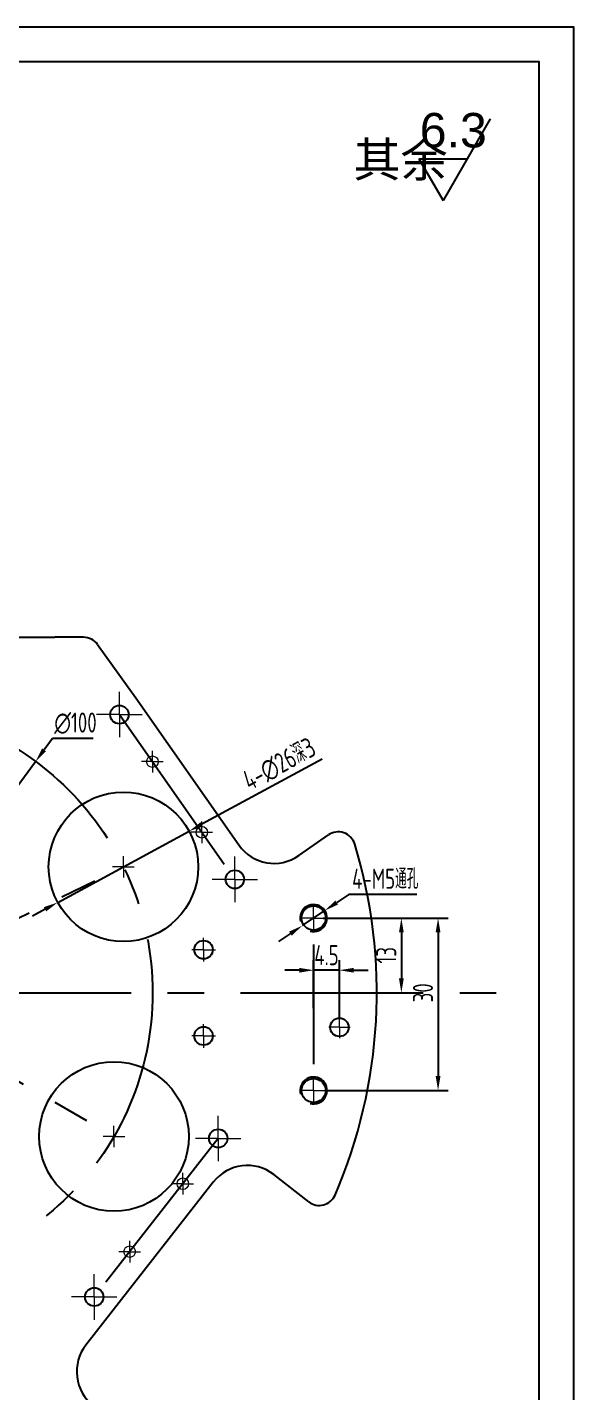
# Model space of a CAD drawing. Header units: millimetres. Extents: x 2655 to 4125, y 1630 to 1991.
# Drawn here: x 4030.1 to 4125.1, y 1753.5 to 1990.9 of the extents above; entities that cross this region are included whole.
import ezdxf

# ---------------------------------------------------------------- set-up
doc = ezdxf.new("R2010")
doc.units = ezdxf.units.MM
doc.linetypes.add('CENTER', pattern=[50.8, 31.75, -6.35, 6.35, -6.35])
for name, color, linetype in [('3中心线层', 1, 'CENTER'), ('41', 3, 'Continuous'), ('7标注层', 4, 'Continuous'), ('图框_外框线', 7, 'Continuous')]:
    doc.layers.add(name, color=color, linetype=linetype)
doc.styles.add('PC_TEXTSTYLE', font='gbenor.shx', dxfattribs={"width": 0.8, "bigfont": 'gbcbig.shx'})
doc.styles.get("Standard").update_dxf_attribs({"font": 'arial.ttf'})
doc.dimstyles.new('GB-35', dxfattribs={"dimtxt": 3.5, "dimasz": 2.5, "dimexe": 1.75, "dimexo": 0, "dimgap": 0.875, "dimtad": 1, "dimdsep": 46, "dimtxsty": 'PC_TEXTSTYLE', "dimcen": -3.5, "dimadec": 0, "dimazin": 0, "dimtfac": 0.7, "dimtmove": 0, "dimatfit": 3, "dimfxl": 1, "dimtzin": 0, "dimarcsym": 0})

# ---------------------------------------------------------------- blocks, each defined once
blk = doc.blocks.new('SW_CENTERMARKSYMBOL_0')
at = {"color": 0, "linetype": 'Continuous', "lineweight": 0}
for p, q in [((0, 2.5), (0, 3.95)), ((0, 0), (0, 2.5)), ((-2.5, 0), (-3.95, 0)), ((0, 0), (-2.5, 0)), ((0, 0), (0, -2.5)), ((0, 0), (2.5, 0)), ((2.5, 0), (3.95, 0)), ((0, -2.5), (0, -3.95))]:
    blk.add_line(p, q, dxfattribs=at)
blk = doc.blocks.new('SW_CENTERMARKSYMBOL_1')
at = {"color": 0, "linetype": 'Continuous', "lineweight": 0}
for p, q in [((0, 2.5), (0, 3.95)), ((0, 0), (0, 2.5)), ((-2.5, 0), (-3.95, 0)), ((0, 0), (-2.5, 0)), ((0, 0), (0, -2.5)), ((0, 0), (2.5, 0)), ((2.5, 0), (3.95, 0)), ((0, -2.5), (0, -3.95))]:
    blk.add_line(p, q, dxfattribs=at)
blk = doc.blocks.new('SW_CENTERMARKSYMBOL_2')
at = {"color": 0, "linetype": 'Continuous', "lineweight": 0}
for p, q in [((0, 2.5), (0, 3.95)), ((0, 0), (0, 2.5)), ((-2.5, 0), (-3.95, 0)), ((0, 0), (-2.5, 0)), ((0, 0), (0, -2.5)), ((0, 0), (2.5, 0)), ((2.5, 0), (3.95, 0)), ((0, -2.5), (0, -3.95))]:
    blk.add_line(p, q, dxfattribs=at)
blk = doc.blocks.new('SW_CENTERMARKSYMBOL_3')
at = {"color": 0, "linetype": 'Continuous', "lineweight": 0}
for p, q in [((0, 2.5), (0, 3.95)), ((0, 0), (0, 2.5)), ((-2.5, 0), (-3.95, 0)), ((0, 0), (-2.5, 0)), ((0, 0), (0, -2.5)), ((0, 0), (2.5, 0)), ((2.5, 0), (3.95, 0)), ((0, -2.5), (0, -3.95))]:
    blk.add_line(p, q, dxfattribs=at)
blk = doc.blocks.new('SW_CENTERMARKSYMBOL_22')
at = {"color": 0, "linetype": 'Continuous', "lineweight": 0}
for p, q in [((-1.25, 0), (-1.875, 0)), ((0, 0), (-1.25, 0)), ((0, 1.25), (0, 1.875)), ((0, 0), (0, 1.25)), ((0, 0), (0, -1.25)), ((0, 0), (1.25, 0)), ((1.25, 0), (1.875, 0)), ((0, -1.25), (0, -1.875))]:
    blk.add_line(p, q, dxfattribs=at)
blk = doc.blocks.new('SW_CENTERMARKSYMBOL_23')
at = {"color": 0, "linetype": 'Continuous', "lineweight": 0}
for p, q in [((-1.25, 0), (-1.875, 0)), ((0, 0), (-1.25, 0)), ((0, 1.25), (0, 1.875)), ((0, 0), (0, 1.25)), ((0, 0), (0, -1.25)), ((0, 0), (1.25, 0)), ((1.25, 0), (1.875, 0)), ((0, -1.25), (0, -1.875))]:
    blk.add_line(p, q, dxfattribs=at)
blk = doc.blocks.new('SW_CENTERMARKSYMBOL_25')
at = {"color": 0, "linetype": 'Continuous', "lineweight": 0}
for p, q in [((-1.25, 0), (-1.875, 0)), ((0, 0), (-1.25, 0)), ((0, 1.25), (0, 1.875)), ((0, 0), (0, 1.25)), ((0, 0), (0, -1.25)), ((0, 0), (1.25, 0)), ((1.25, 0), (1.875, 0)), ((0, -1.25), (0, -1.875))]:
    blk.add_line(p, q, dxfattribs=at)
blk = doc.blocks.new('SW_CENTERMARKSYMBOL_28')
at = {"color": 0, "linetype": 'Continuous', "lineweight": 0}
for p, q in [((-1.25, 0), (-2.05, 0)), ((0, 0), (-1.25, 0)), ((0, 1.25), (0, 2.05)), ((0, 0), (0, 1.25)), ((0, 0), (0, -1.25)), ((0, 0), (1.25, 0)), ((1.25, 0), (2.05, 0)), ((0, -1.25), (0, -2.05))]:
    blk.add_line(p, q, dxfattribs=at)
blk = doc.blocks.new('SW_CENTERMARKSYMBOL_29')
at = {"color": 0, "linetype": 'Continuous', "lineweight": 0}
for p, q in [((-1.25, 0), (-2.05, 0)), ((0, 0), (-1.25, 0)), ((0, 1.25), (0, 2.05)), ((0, 0), (0, 1.25)), ((0, 0), (0, -1.25)), ((0, 0), (1.25, 0)), ((1.25, 0), (2.05, 0)), ((0, -1.25), (0, -2.05))]:
    blk.add_line(p, q, dxfattribs=at)
blk = doc.blocks.new('SW_CENTERMARKSYMBOL_34')
at = {"color": 0, "linetype": 'Continuous', "lineweight": 0}
for p, q in [((-1.25, 0), (-2.05, 0)), ((0, 0), (-1.25, 0)), ((0, 1.25), (0, 2.05)), ((0, 0), (0, 1.25)), ((0, 0), (0, -1.25)), ((0, 0), (1.25, 0)), ((1.25, 0), (2.05, 0)), ((0, -1.25), (0, -2.05))]:
    blk.add_line(p, q, dxfattribs=at)
blk = doc.blocks.new('SW_CENTERMARKSYMBOL_35')
at = {"color": 0, "linetype": 'Continuous', "lineweight": 0}
for p, q in [((-1.25, 0), (-2.05, 0)), ((0, 0), (-1.25, 0)), ((0, 1.25), (0, 2.05)), ((0, 0), (0, 1.25)), ((0, 0), (0, -1.25)), ((0, 0), (1.25, 0)), ((1.25, 0), (2.05, 0)), ((0, -1.25), (0, -2.05))]:
    blk.add_line(p, q, dxfattribs=at)
blk = doc.blocks.new('SW_CENTERMARKSYMBOL_38')
at = {"color": 0, "linetype": 'Continuous', "lineweight": 0}
for p, q in [((-1.25, 0), (-1.875, 0)), ((0, 0), (-1.25, 0)), ((0, 1.25), (0, 1.875)), ((0, 0), (0, 1.25)), ((0, 0), (0, -1.25)), ((0, 0), (1.25, 0)), ((1.25, 0), (1.875, 0)), ((0, -1.25), (0, -1.875))]:
    blk.add_line(p, q, dxfattribs=at)
blk = doc.blocks.new('SW_CENTERMARKSYMBOL_39')
at = {"color": 0, "linetype": 'Continuous', "lineweight": 0}
for p, q in [((-1.25, 0), (-1.875, 0)), ((0, 0), (-1.25, 0)), ((0, 1.25), (0, 1.875)), ((0, 0), (0, 1.25)), ((0, 0), (0, -1.25)), ((0, 0), (1.25, 0)), ((1.25, 0), (1.875, 0)), ((0, -1.25), (0, -1.875))]:
    blk.add_line(p, q, dxfattribs=at)
blk = doc.blocks.new('*D324')
at = {"layer": '7标注层', "color": 0, "lineweight": -2, "transparency": 16777216}
for p, q in [((4034.49, 1867.15), (4033.01, 1865.14)), ((4041.55, 1867.15), (4034.49, 1867.15)), ((3972.19, 1782.64), (4031.52, 1863.13)), ((3970.7, 1780.62), (3969.22, 1778.61))]:
    blk.add_line(p, q, dxfattribs=at)
at = {"layer": '7标注层', "color": 0, "transparency": 16777216}
for points in [[(4032.67, 1865.39), (4033.34, 1864.89), (4031.52, 1863.13)], [(3970.37, 1780.87), (3971.04, 1780.38), (3972.19, 1782.64)]]:
    blk.add_solid(points, dxfattribs=at)
at = {"layer": 'Defpoints', "color": 0, "transparency": 16777216}
for p in [(4031.52, 1863.13), (3972.19, 1782.64)]:
    blk.add_point(p, dxfattribs=at)
at = {"layer": '7标注层', "color": 0, "lineweight": 25, "transparency": 16777216, "insert": (4038.46, 1869.78), "char_height": 3.5, "attachment_point": 5, "style": 'PC_TEXTSTYLE'}
blk.add_mtext('{∅100}{}{}', dxfattribs=at)
blk = doc.blocks.new('*D325')
at = {"layer": '7标注层', "color": 0, "lineweight": -2, "transparency": 16777216}
for p, q in [((4085.96, 1839.98), (4083.88, 1838.59)), ((4097.79, 1839.98), (4085.96, 1839.98)), ((4077.9, 1834.57), (4081.81, 1837.19)), ((4075.83, 1833.18), (4073.75, 1831.78))]:
    blk.add_line(p, q, dxfattribs=at)
at = {"layer": '7标注层', "color": 0, "transparency": 16777216}
for points in [[(4083.65, 1838.93), (4084.11, 1838.24), (4081.81, 1837.19)], [(4075.6, 1833.52), (4076.06, 1832.83), (4077.9, 1834.57)]]:
    blk.add_solid(points, dxfattribs=at)
at = {"layer": 'Defpoints', "color": 0, "transparency": 16777216}
for p in [(4081.81, 1837.19), (4077.9, 1834.57)]:
    blk.add_point(p, dxfattribs=at)
at = {"layer": '7标注层', "color": 0, "lineweight": 25, "transparency": 16777216, "insert": (4092.31, 1842.72), "char_height": 3.5, "attachment_point": 5, "style": 'PC_TEXTSTYLE'}
blk.add_mtext('{4-M5通孔}{}{}', dxfattribs=at)
blk = doc.blocks.new('*D326')
at = {"layer": '7标注层', "color": 0, "lineweight": -2, "transparency": 16777216}
for p, q in [((4081.9, 1835.88), (4103.25, 1835.88)), ((4101.5, 1833.38), (4101.5, 1808.38)), ((4081.9, 1805.88), (4103.25, 1805.88))]:
    blk.add_line(p, q, dxfattribs=at)
at = {"layer": '7标注层', "color": 0, "transparency": 16777216}
for points in [[(4101.08, 1833.38), (4101.92, 1833.38), (4101.5, 1835.88)], [(4101.08, 1808.38), (4101.92, 1808.38), (4101.5, 1805.88)]]:
    blk.add_solid(points, dxfattribs=at)
at = {"layer": 'Defpoints', "color": 0, "transparency": 16777216}
for p in [(4081.9, 1835.88), (4081.9, 1805.88), (4101.5, 1805.88)]:
    blk.add_point(p, dxfattribs=at)
at = {"layer": '7标注层', "color": 0, "lineweight": 25, "transparency": 16777216, "insert": (4098.88, 1822.88), "char_height": 3.5, "attachment_point": 5, "rotation": 90, "style": 'PC_TEXTSTYLE'}
blk.add_mtext('30', dxfattribs=at)
blk = doc.blocks.new('*D327')
at = {"layer": '7标注层', "color": 0, "lineweight": -2, "transparency": 16777216}
for p, q in [((4081.5, 1835.88), (4096.87, 1835.88)), ((4095.12, 1833.38), (4095.12, 1825.38)), ((4083.6, 1822.88), (4096.87, 1822.88))]:
    blk.add_line(p, q, dxfattribs=at)
at = {"layer": '7标注层', "color": 0, "transparency": 16777216}
for points in [[(4094.7, 1833.38), (4095.53, 1833.38), (4095.12, 1835.88)], [(4094.7, 1825.38), (4095.53, 1825.38), (4095.12, 1822.88)]]:
    blk.add_solid(points, dxfattribs=at)
at = {"layer": 'Defpoints', "color": 0, "transparency": 16777216}
for p in [(4081.5, 1835.88), (4083.6, 1822.88), (4095.12, 1822.88)]:
    blk.add_point(p, dxfattribs=at)
at = {"layer": '7标注层', "color": 0, "lineweight": 25, "transparency": 16777216, "insert": (4092.49, 1829.41), "char_height": 3.5, "attachment_point": 5, "rotation": 90, "style": 'PC_TEXTSTYLE'}
blk.add_mtext('13', dxfattribs=at)
blk = doc.blocks.new('*D328')
at = {"layer": '7标注层', "color": 0, "lineweight": -2, "transparency": 16777216}
for p, q in [((4079.85, 1820.23), (4079.85, 1828.56)), ((4084.35, 1818.45), (4084.35, 1828.56)), ((4077.35, 1826.81), (4074.85, 1826.81)), ((4084.35, 1826.81), (4079.85, 1826.81)), ((4086.85, 1826.81), (4089.35, 1826.81))]:
    blk.add_line(p, q, dxfattribs=at)
at = {"layer": '7标注层', "color": 0, "transparency": 16777216}
for points in [[(4077.35, 1827.22), (4077.35, 1826.39), (4079.85, 1826.81)], [(4086.85, 1827.22), (4086.85, 1826.39), (4084.35, 1826.81)]]:
    blk.add_solid(points, dxfattribs=at)
at = {"layer": 'Defpoints', "color": 0, "transparency": 16777216}
for p in [(4079.85, 1826.81), (4079.85, 1820.23), (4084.35, 1818.45)]:
    blk.add_point(p, dxfattribs=at)
at = {"layer": '7标注层', "color": 0, "lineweight": 25, "transparency": 16777216, "insert": (4082.1, 1829.43), "char_height": 3.5, "attachment_point": 5, "style": 'PC_TEXTSTYLE'}
blk.add_mtext('4.5', dxfattribs=at)
blk = doc.blocks.new('*D337')
at = {"layer": '3中心线层', "color": 0, "linetype": 'ByBlock', "lineweight": -2, "transparency": 16777216}
for p, q in [((4081.33, 1863.54), (4060.42, 1852.19)), ((4035.37, 1838.6), (4058.22, 1851)), ((4033.17, 1837.41), (4030.97, 1836.22))]:
    blk.add_line(p, q, dxfattribs=at)
at = {"layer": '3中心线层', "color": 0, "linetype": 'ByBlock', "transparency": 16777216}
for points in [[(4060.22, 1852.56), (4060.62, 1851.83), (4058.22, 1851)], [(4032.97, 1837.78), (4033.37, 1837.04), (4035.37, 1838.6)]]:
    blk.add_solid(points, dxfattribs=at)
at = {"layer": 'Defpoints', "color": 0, "linetype": 'ByBlock', "transparency": 16777216}
for p in [(4058.22, 1851), (4035.37, 1838.6)]:
    blk.add_point(p, dxfattribs=at)
at = {"layer": '3中心线层', "color": 0, "linetype": 'ByBlock', "transparency": 16777216, "insert": (4073.9, 1862.65), "char_height": 3.5, "attachment_point": 5, "rotation": 28.4813, "style": 'PC_TEXTSTYLE'}
blk.add_mtext('{\\Fgbenor,gbcbig|c134;\\C3;4-∅26深\\Fisocp,hzfs|c134;3}', dxfattribs=at)

msp = doc.modelspace()

# ---------------------------------------------------------------- linework, layer by layer
at = {"color": 3, "lineweight": 25}
for p, q in [((4110.55, 1974.924), (4102.361, 1960.74)), ((4098.175, 1967.99), (4102.361, 1960.74)), ((4098.175, 1967.99), (4106.546, 1967.99))]:
    msp.add_line(p, q, dxfattribs=at)
at = {"color": 7, "linetype": 'Continuous', "lineweight": 25}
for p, q in [((3968.77, 1884.732), (4034.872, 1884.732)), ((4048.955, 1874.172), (4066.862, 1848.597)), ((4077.308, 1846.755), (4082.422, 1850.336)), ((4062.426, 1789.961), (4040.262, 1761.592)), ((4079.004, 1786.526), (4072.954, 1791.253))]:
    msp.add_line(p, q, dxfattribs=at)
for centre, radius in [((4046.092, 1871.287), 1.6), ((4066.167, 1842.617), 1.6), ((4079.855, 1835.883), 2.1), ((4060.73, 1830.383), 1.6), ((4084.355, 1816.883), 1.6), ((4060.73, 1815.383), 1.6), ((4079.855, 1805.883), 2.1), ((4063.276, 1797.545), 1.6), ((4041.728, 1769.965), 1.6)]:
    msp.add_circle(centre, radius, dxfattribs=at)
at = {"color": 7, "linetype": 'Continuous', "lineweight": 15}
for centre in [(4051.828, 1863.095), (4060.431, 1850.808), (4057.119, 1789.665), (4047.884, 1777.845)]:
    msp.add_circle(centre, 1, dxfattribs=at)
at = {"color": 7, "linetype": 'Continuous', "lineweight": 25}
for centre, radius, start, end in [((4084.142, 1847.878), 3, 16.89634, 125), ((4073.006, 1852.899), 7.5, 215, 305), ((4001.855, 1822.883), 89, 336.71706, 16.89634), ((4079.855, 1835.883), 2.35, 255, 195), ((4079.855, 1805.883), 2.35, 255, 195), ((4068.336, 1785.343), 7.5, 52, 142), ((4080.851, 1788.89), 3, 232, 336.71706), ((4046.172, 1756.975), 7.5, 142, 232)]:
    msp.add_arc(centre, radius, start, end, dxfattribs=at)
at = {"layer": '3中心线层', "color": 0, "linetype": 'Continuous'}
msp.add_line((4039.859, 1884.732), (4034.872, 1884.732), dxfattribs=at)
at = {"layer": '3中心线层', "color": 1}
for p, q in [((4046.092, 1871.287), (4066.167, 1842.617)), ((4063.276, 1797.545), (4041.728, 1769.965))]:
    msp.add_line(p, q, dxfattribs=at)
at = {"layer": '3中心线层', "lineweight": 25}
for p, q in [((4001.855, 1822.883), (4046.795, 1844.802)), ((4079.855, 1831.283), (4079.855, 1810.483)), ((4001.855, 1822.883), (4045.156, 1797.883)), ((4016.363, 1822.883), (4115.598, 1822.883))]:
    msp.add_line(p, q, dxfattribs=at)
msp.add_circle((4001.855, 1822.883), 50, dxfattribs=at)
at = {"layer": '3中心线层', "color": 0, "linetype": 'ByBlock'}
for centre in [(4046.795, 1844.802), (4045.156, 1797.883)]:
    msp.add_circle(centre, 13, dxfattribs=at)
at = {"layer": '3中心线层', "color": 0, "linetype": 'Continuous'}
msp.add_arc((4039.859, 1881.732), 3, 35, 90, dxfattribs=at)
at = {"layer": '41', "color": 0, "ltscale": 2.75}
msp.add_line((4042.317, 1883.452), (4048.955, 1874.172), dxfattribs=at)
at = {"layer": '图框_外框线', "lineweight": 25}
for points in [[(3621.078, 1634.451), (4125.078, 1634.451), (4125.078, 1990.851), (3621.078, 1990.851)], [(3651.078, 1640.451), (4119.078, 1640.451), (4119.078, 1984.851), (3651.078, 1984.851)]]:
    msp.add_lwpolyline(points, close=True, dxfattribs=at)

# ---------------------------------------------------------------- block references
at = {"color": 1, "linetype": 'Continuous', "lineweight": 25}
for name, p in [('SW_CENTERMARKSYMBOL_3', (4046.092, 1871.287)), ('SW_CENTERMARKSYMBOL_38', (4051.828, 1863.095)), ('SW_CENTERMARKSYMBOL_38', (4060.431, 1850.808)), ('SW_CENTERMARKSYMBOL_23', (4046.795, 1844.802)), ('SW_CENTERMARKSYMBOL_2', (4066.167, 1842.617)), ('SW_CENTERMARKSYMBOL_35', (4079.855, 1835.883)), ('SW_CENTERMARKSYMBOL_29', (4060.73, 1830.383)), ('SW_CENTERMARKSYMBOL_25', (4084.355, 1816.883)), ('SW_CENTERMARKSYMBOL_28', (4060.73, 1815.383)), ('SW_CENTERMARKSYMBOL_34', (4079.855, 1805.883)), ('SW_CENTERMARKSYMBOL_22', (4045.156, 1797.883)), ('SW_CENTERMARKSYMBOL_0', (4063.276, 1797.545)), ('SW_CENTERMARKSYMBOL_39', (4057.119, 1789.665)), ('SW_CENTERMARKSYMBOL_39', (4047.884, 1777.845)), ('SW_CENTERMARKSYMBOL_1', (4041.728, 1769.965))]:
    msp.add_blockref(name, p, dxfattribs=at)

# ---------------------------------------------------------------- texts
at = {"color": 3, "lineweight": 25, "insert": (4098.316, 1975.944), "char_height": 6, "width": 3.82867, "attachment_point": 1}
msp.add_mtext('6.3', dxfattribs=at)
at = {"layer": '41', "lineweight": 25, "ltscale": 5.5, "insert": (4086.788, 1970.822), "char_height": 6, "width": 17.90369, "attachment_point": 1}
msp.add_mtext('其余', dxfattribs=at)

# ---------------------------------------------------------------- dimensions: what is measured, and where the dimension line sits
at = {"layer": '3中心线层', "color": 3, "linetype": 'ByBlock'}
dim = msp.add_diameter_dim_2p(p1=(4035.368, 1838.602), p2=(4058.221, 1851.001), text='{\\Fgbenor,gbcbig|c134;\\C3;4-<>深\\Fisocp,hzfs|c134;3}', dimstyle='GB-35', dxfattribs=at)
dim.commit()
dim.dimension.update_dxf_attribs({"geometry": '*D337', "text_midpoint": (4075.22, 1860.224), "dimtype": 163})
at = {"layer": '7标注层', "lineweight": 25}
dim = msp.add_diameter_dim_2p(p1=(3972.186, 1782.637), p2=(4031.523, 1863.13), text='{<>}{}{}', dimstyle='GB-35', override={"dimgap": 0.875, "dimtad": 1, "dimtih": 0, "dimtoh": 1, "dimdec": 2, "dimlfac": 1, "dimse1": 0, "dimse2": 0, "dimsd1": 0, "dimsd2": 0, "dimtix": 0, "dimtofl": 1, "dimatfit": 3}, dxfattribs=at)
dim.commit()
dim.dimension.update_dxf_attribs({"geometry": '*D324', "text_midpoint": (4038.457, 1869.779)})
at = {"layer": '7标注层', "color": 3, "lineweight": 25}
dim = msp.add_diameter_dim_2p(p1=(4077.904, 1834.573), p2=(4081.805, 1837.194), text='{4-M5通孔}{}{}', dimstyle='GB-35', override={"dimgap": 0.875, "dimtad": 1, "dimtih": 0, "dimtoh": 1, "dimdec": 0, "dimlfac": 1, "dimse1": 0, "dimse2": 0, "dimsd1": 0, "dimsd2": 0, "dimtix": 0, "dimtofl": 1, "dimatfit": 3}, dxfattribs=at)
dim.commit()
dim.dimension.update_dxf_attribs({"geometry": '*D325', "text_midpoint": (4092.31, 1842.724)})
for base, p1, p2, picture, middle in [((4095.116, 1822.883), (4081.505, 1835.883), (4083.604, 1822.883), '*D327', (4095.116, 1829.406)), ((4101.501, 1805.883), (4081.905, 1835.883), (4081.905, 1805.883), '*D326', (4101.501, 1822.883))]:
    dim = msp.add_linear_dim(base=base, p1=p1, p2=p2, angle=90, dimstyle='GB-35', dxfattribs=at)
    dim.commit()
    dim.dimension.update_dxf_attribs({"geometry": picture, "text_midpoint": middle, "dimtype": 160})
dim = msp.add_linear_dim(base=(4079.855, 1826.805), p1=(4084.355, 1818.446), p2=(4079.855, 1820.234), dimstyle='GB-35', dxfattribs=at)
dim.commit()
dim.dimension.update_dxf_attribs({"geometry": '*D328', "text_midpoint": (4082.105, 1826.805), "dimtype": 160})

doc.saveas('drawing.dxf')
